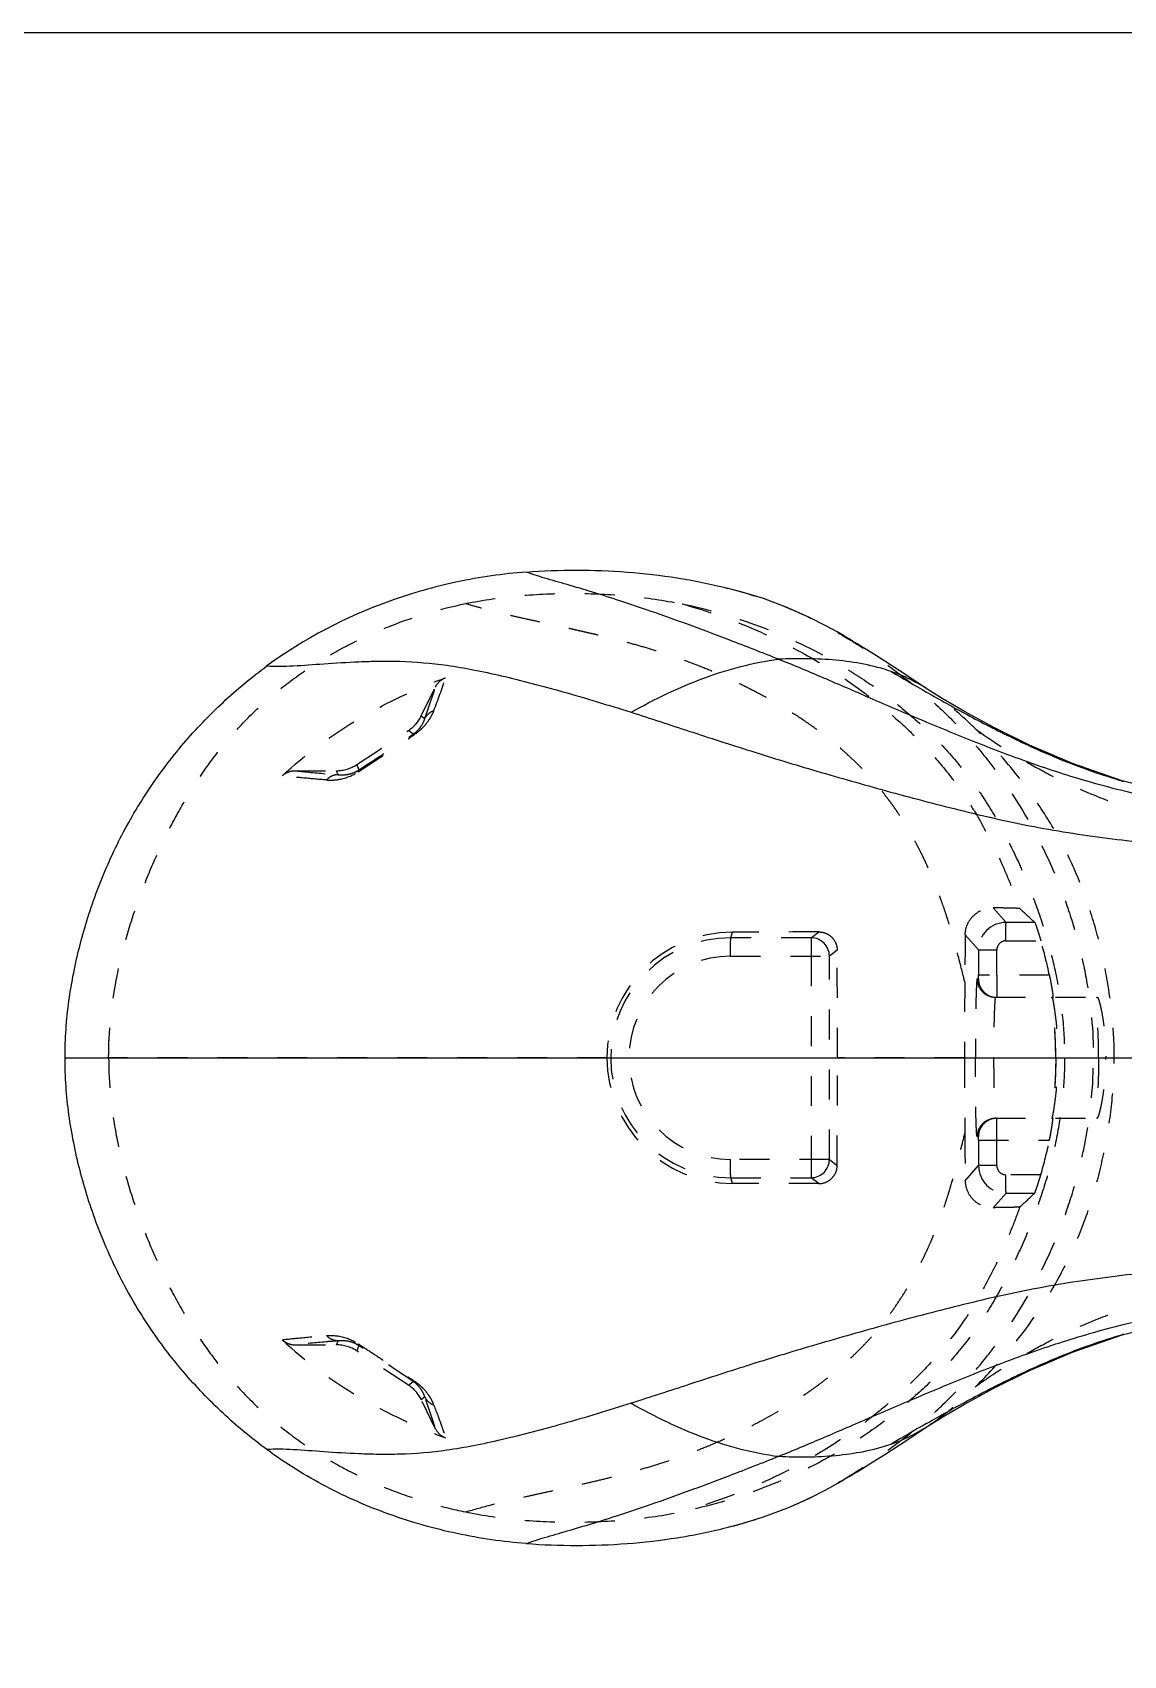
# Model space of a CAD drawing. Header units: millimetres. Extents: x 4 to 4769, y -754 to 1427.
# Drawn here: x 366.9 to 426.4, y 198.4 to 286.9 of the extents above; entities that cross this region are included whole.
import ezdxf

# ---------------------------------------------------------------- set-up
doc = ezdxf.new("R2010")
doc.units = ezdxf.units.MM
doc.header["$LTSCALE"] = 16.335
doc.linetypes.add('HIDDEN', pattern=[0.2, 0.1, -0.1])
doc.layers.get('0').update_dxf_attribs({"linetype": 'CONTINUOUS'})
doc.layers.add('DEFAULT_2', color=8, linetype='HIDDEN')

msp = doc.modelspace()

# ---------------------------------------------------------------- linework, layer by layer
at = {"color": 7, "linetype": 'Continuous'}
for p, q in [((415.806, 251.047), (414.177, 252.119)), ((368.723, 231.005), (474.921, 231.005))]:
    msp.add_line(p, q, dxfattribs=at)
msp.add_lwpolyline([(298.448, 286.899), (554.281, 286.899), (554.281, 6.022), (298.448, 6.022)], close=True)
for points in [[(414.177, 252.119), (413.396, 252.626), (412.75, 253.038), (412.242, 253.357), (411.893, 253.572), (411.647, 253.722), (411.452, 253.839), (411.209, 253.983), (410.832, 254.202), (410.184, 254.56), (409.293, 255.013), (408.115, 255.538), (406.786, 256.033), (405.621, 256.392), (404.79, 256.614)], [(432.688, 244.712), (429.464, 245.324), (426.337, 246.111), (423.624, 247.046), (421.295, 248.045), (419.341, 249.011), (417.742, 249.881), (416.535, 250.587), (415.806, 251.046)], [(415.806, 210.964), (416.535, 211.422), (417.742, 212.129), (419.341, 212.999), (421.295, 213.964), (423.624, 214.963), (426.337, 215.898), (429.464, 216.686)], [(404.79, 205.396), (405.621, 205.618), (406.786, 205.977), (408.115, 206.472), (409.293, 206.997), (410.184, 207.45), (410.832, 207.808), (411.209, 208.027), (411.452, 208.171), (411.647, 208.288), (411.893, 208.438), (412.242, 208.653), (412.75, 208.972), (413.396, 209.384), (414.177, 209.891), (415.806, 210.963)]]:
    msp.add_lwpolyline(points, dxfattribs=at)
for centre, radius, start, end in [((507.109, 410.524), 183.921, 239.49247, 240.18832), ((435.8, 278.256), 33.524, 253.55508, 253.73617), ((435.8, 183.754), 33.524, 106.26383, 106.44492), ((507.109, 51.485), 183.922, 119.81168, 120.50753)]:
    msp.add_arc(centre, radius, start, end, dxfattribs=at)
for points, knots in [([(393.85, 257.485), (392.586, 257.39), (390.069, 257.023), (385.193, 255.642), (381.759, 253.867), (379.726, 252.366)], [0, 0, 0, 0, 0.250341, 0.500682, 1, 1, 1, 1]), ([(393.85, 257.485), (394.765, 257.554), (396.603, 257.621), (399.358, 257.522), (402.098, 257.206), (403.9, 256.839), (404.79, 256.614)], [0, 0, 0, 0, 0.250009, 0.500014, 0.750015, 1, 1, 1, 1]), ([(407.61, 252.729), (406.728, 253.083), (405.078, 253.73), (402.764, 254.599), (400.768, 255.313), (399.039, 255.896), (397.511, 256.383), (396.137, 256.786), (394.927, 257.131), (394.182, 257.365), (393.85, 257.485)], [0, 0, 0, 0, 0.195863, 0.364928, 0.509055, 0.632474, 0.740762, 0.839332, 0.927252, 1, 1, 1, 1]), ([(368.723, 231.005), (368.723, 232.041), (368.874, 234.117), (369.486, 237.172), (370.426, 240.143), (371.681, 242.996), (373.255, 245.687), (375.137, 248.172), (377.294, 250.421), (378.892, 251.751), (379.726, 252.366)], [0, 0, 0, 0, 0.12498, 0.249978, 0.374983, 0.499992, 0.624992, 0.749988, 0.875002, 1, 1, 1, 1]), ([(379.726, 252.367), (379.957, 252.348), (380.438, 252.338), (381.471, 252.383), (382.909, 252.495), (384.457, 252.591), (385.838, 252.635), (387.441, 252.625), (389.17, 252.478), (391.01, 252.16), (393.121, 251.704), (395.996, 250.946), (398.341, 250.23), (399.577, 249.837)], [0, 0, 0, 0, 0.034393, 0.071291, 0.15356, 0.248608, 0.301617, 0.3587, 0.486693, 0.558564, 0.635989, 0.807351, 1, 1, 1, 1]), ([(399.577, 249.837), (400.216, 250.2), (401.512, 250.878), (404.145, 251.999), (406.221, 252.556), (407.61, 252.729)], [0, 0, 0, 0, 0.257068, 0.510579, 1, 1, 1, 1]), ([(413.741, 252.064), (413.259, 252.231), (412.262, 252.489), (410.213, 252.772), (408.65, 252.78), (407.61, 252.729)], [0, 0, 0, 0, 0.24682, 0.496357, 1, 1, 1, 1]), ([(431.311, 244.56), (430.114, 244.751), (427.775, 245.187), (424.372, 246.052), (421.149, 247.117), (418.09, 248.291), (415.199, 249.487), (412.497, 250.659), (409.993, 251.746), (408.384, 252.42), (407.61, 252.729)], [0, 0, 0, 0, 0.144619, 0.283626, 0.418595, 0.549327, 0.67435, 0.791872, 0.900628, 1, 1, 1, 1]), ([(415.805, 251.046), (415.484, 251.257), (414.817, 251.644), (414.104, 251.939), (413.741, 252.064)], [0, 0, 0, 0, 0.500302, 1, 1, 1, 1]), ([(415.672, 250.942), (416.404, 250.524), (417.536, 249.891), (419.105, 249.061), (420.385, 248.422), (421.742, 247.79), (423.703, 246.958), (425.245, 246.417), (426.309, 246.103)], [0, 0, 0, 0, 0.215832, 0.332321, 0.454463, 0.582269, 0.71577, 1, 1, 1, 1]), ([(399.577, 249.837), (400.629, 249.503), (402.801, 248.791), (406.163, 247.697), (409.743, 246.606), (413.518, 245.533), (417.461, 244.494), (421.555, 243.545), (425.801, 242.906), (428.674, 242.617), (430.121, 242.478)], [0, 0, 0, 0, 0.105186, 0.217629, 0.336717, 0.461611, 0.591363, 0.72502, 0.861564, 1, 1, 1, 1]), ([(379.724, 209.645), (378.89, 210.261), (377.293, 211.59), (375.136, 213.839), (373.254, 216.324), (371.68, 219.015), (370.425, 221.867), (369.486, 224.838), (368.874, 227.893), (368.723, 229.968), (368.723, 231.005)], [0, 0, 0, 0, 0.124998, 0.250012, 0.375009, 0.500008, 0.625017, 0.750022, 0.87502, 1, 1, 1, 1]), ([(430.121, 219.532), (428.674, 219.393), (425.801, 219.104), (421.555, 218.465), (417.461, 217.516), (413.518, 216.476), (409.743, 215.404), (406.163, 214.313), (402.801, 213.219), (400.629, 212.507), (399.577, 212.173)], [0, 0, 0, 0, 0.138436, 0.27498, 0.408637, 0.538389, 0.663283, 0.782371, 0.894814, 1, 1, 1, 1]), ([(407.61, 209.28), (408.384, 209.59), (409.993, 210.264), (412.497, 211.35), (415.199, 212.522), (418.09, 213.719), (421.149, 214.893), (424.372, 215.958), (427.775, 216.823), (430.114, 217.259), (431.311, 217.45)], [0, 0, 0, 0, 0.099372, 0.208128, 0.32565, 0.450673, 0.581405, 0.716374, 0.855381, 1, 1, 1, 1]), ([(415.672, 211.068), (416.404, 211.486), (417.536, 212.119), (419.105, 212.949), (420.385, 213.588), (421.742, 214.219), (423.703, 215.052), (425.245, 215.593), (426.309, 215.907)], [0, 0, 0, 0, 0.215832, 0.332321, 0.454463, 0.582269, 0.71577, 1, 1, 1, 1]), ([(399.577, 212.173), (398.34, 211.78), (395.996, 211.064), (393.12, 210.306), (391.009, 209.85), (389.169, 209.532), (387.441, 209.385), (385.837, 209.376), (384.456, 209.419), (382.908, 209.515), (381.47, 209.628), (380.437, 209.673), (379.956, 209.662), (379.725, 209.644)], [0, 0, 0, 0, 0.192649, 0.364013, 0.441438, 0.513309, 0.641302, 0.698386, 0.751394, 0.846442, 0.92871, 0.965608, 1, 1, 1, 1]), ([(399.576, 212.173), (400.216, 211.81), (401.512, 211.131), (404.145, 210.011), (406.221, 209.454), (407.611, 209.28)], [0, 0, 0, 0, 0.257068, 0.510579, 1, 1, 1, 1]), ([(413.741, 209.945), (414.104, 210.071), (414.817, 210.366), (415.484, 210.752), (415.805, 210.963)], [0, 0, 0, 0, 0.499698, 1, 1, 1, 1]), ([(407.61, 209.28), (408.65, 209.23), (410.213, 209.238), (412.262, 209.52), (413.259, 209.779), (413.741, 209.945)], [0, 0, 0, 0, 0.503643, 0.75318, 1, 1, 1, 1]), ([(393.85, 204.524), (392.587, 204.62), (390.07, 204.986), (386.402, 206.026), (382.906, 207.549), (380.743, 208.892), (379.724, 209.645)], [0, 0, 0, 0, 0.250004, 0.50001, 0.750019, 1, 1, 1, 1]), ([(393.851, 204.524), (394.183, 204.645), (394.928, 204.879), (396.138, 205.224), (397.511, 205.627), (399.039, 206.113), (400.769, 206.696), (402.764, 207.411), (405.078, 208.28), (406.728, 208.927), (407.611, 209.28)], [0, 0, 0, 0, 0.072748, 0.160669, 0.259238, 0.367526, 0.490945, 0.635072, 0.804137, 1, 1, 1, 1]), ([(393.85, 204.524), (394.766, 204.455), (396.603, 204.389), (399.358, 204.488), (402.098, 204.804), (403.9, 205.171), (404.79, 205.396)], [0, 0, 0, 0, 0.250009, 0.500013, 0.750014, 1, 1, 1, 1])]:
    msp.add_open_spline(points, degree=3, knots=knots, dxfattribs=at)
at = {"layer": 'DEFAULT_2', "color": 8, "linetype": 'HIDDEN'}
for p, q in [((388.139, 249.645), (388.903, 251.21)), ((388.139, 249.645), (388.329, 249.495)), ((384.619, 246.986), (387.445, 248.854)), ((387.703, 248.651), (387.445, 248.854)), ((384.619, 246.986), (384.734, 246.693)), ((381.278, 246.655), (383.517, 246.655)), ((383.602, 246.437), (383.517, 246.655)), ((419.306, 239.177), (420.007, 238.38)), ((421.574, 238.38), (420.007, 238.38)), ((405.002, 237.545), (405.094, 237.851)), ((409.382, 237.545), (405.002, 237.545)), ((409.382, 237.545), (409.799, 237.866)), ((418.507, 236.881), (417.783, 237.704)), ((420.004, 237.381), (421.904, 237.381)), ((404.999, 236.545), (410.382, 236.545)), ((409.379, 236.545), (409.379, 225.464)), ((410.806, 236.872), (410.382, 236.545)), ((410.382, 225.464), (410.382, 236.545)), ((418.507, 236.881), (418.507, 235.505)), ((418.507, 236.881), (419.504, 236.881)), ((419.504, 235.505), (419.504, 236.881)), ((422.37, 235.505), (418.507, 235.505)), ((419.504, 235.505), (419.502, 234.305)), ((418.503, 235.305), (418.435, 235.305)), ((419.434, 234.305), (424.976, 234.305)), ((398.261, 231.005), (371.101, 231.005)), ((417.74, 231.005), (410.819, 231.005)), ((419.434, 227.705), (424.976, 227.705)), ((419.504, 226.505), (419.502, 227.705)), ((418.435, 226.705), (418.503, 226.705)), ((418.507, 226.505), (418.507, 225.129)), ((418.507, 226.505), (422.37, 226.505)), ((419.504, 225.129), (419.504, 226.505)), ((410.382, 225.464), (404.999, 225.464)), ((410.382, 225.464), (410.806, 225.138)), ((417.783, 224.305), (418.507, 225.129)), ((419.504, 225.129), (418.507, 225.129)), ((405.094, 224.158), (405.002, 224.465)), ((405.002, 224.465), (409.382, 224.465)), ((409.799, 224.144), (409.382, 224.465)), ((421.904, 224.629), (420.004, 224.629)), ((420.007, 223.629), (419.306, 222.833)), ((420.007, 223.629), (421.574, 223.629)), ((381.278, 215.355), (383.517, 215.355)), ((383.517, 215.355), (383.602, 215.572)), ((384.734, 215.316), (384.619, 215.023)), ((387.445, 213.156), (384.619, 215.023)), ((387.445, 213.156), (387.703, 213.359)), ((388.329, 212.515), (388.139, 212.365)), ((388.903, 210.8), (388.139, 212.365))]:
    msp.add_line(p, q, dxfattribs=at)
for centre, radius, start, end in [((360.579, 261.158), 30.389, 338.32487, 341.91734), ((359.749, 260.018), 30.455, 339.78676, 343.18886), ((243.366, 462.409), 257.977, 303.21977, 304.04274), ((276.332, 414.342), 199.642, 302.88688, 303.90751), ((384.816, 199.474), 53.524, 46.62618, 47.81611), ((420.008, 236.88), 1.5, 90.02964, 179.97044), ((405.112, 230.999), 6.852, 90.15099, 179.95262), ((405.002, 231.005), 6.54, 90.00052, 269.99948), ((409.382, 236.545), 1, 0.01169, 89.98784), ((1562.758, 226.522), 1145.031, 179.440445, 179.568823), ((420.004, 236.881), 0.5, 89.99477, 180.00583), ((397.851, 230.403), 25.045, 11.75368, 16.17694), ((404.999, 231.005), 5.54, 90.00071, 269.99959), ((-970.155, 230.962), 1380.974, 0.001794, 0.245203), ((1006.974, 230.241), 589.234, 179.523745, 179.92574), ((419.435, 235.305), 1, 179.99146, 269.99181), ((419.503, 235.305), 1, 179.9921, 269.992), ((405.112, 231.011), 6.852, 180.04734, 269.84905), ((-969.299, 231.046), 1380.118, 359.754722, 359.998282), ((1007.972, 231.773), 590.232, 180.0746, 180.475916), ((419.435, 226.705), 1, 90.00816, 180.00851), ((419.503, 226.705), 1, 90.00796, 180.00786), ((1562.818, 235.488), 1145.09, 180.43118, 180.559551), ((397.851, 231.607), 25.045, 343.82306, 348.24632), ((409.382, 225.465), 1, 270.01216, 359.98831), ((420.008, 225.13), 1.5, 180.02958, 269.97034), ((420.004, 225.129), 0.5, 179.99418, 270.00523), ((385.403, 261.901), 52.66, 312.17412, 313.38358), ((281.526, 55.546), 190.206, 56.06717, 57.13844), ((359.279, 201.835), 30.95, 16.83834, 20.18604)]:
    msp.add_arc(centre, radius, start, end, dxfattribs=at)
for centre, major_axis, ratio, start_param, end_param in [((386.341, 250.523), (1.499, -1.326), 0.999346, -0.262372, 0.269854), ((383.516, 248.656), (-0.572, 1.918), 0.999332, -3.43143, -2.847685), ((383.516, 213.354), (0.572, 1.918), 0.999332, -0.293908, 0.289837), ((386.341, 211.487), (1.499, 1.326), 0.999346, -0.269854, 0.262372)]:
    msp.add_ellipse(centre, major_axis=major_axis, ratio=ratio, start_param=start_param, end_param=end_param, dxfattribs=at)
for points, knots in [([(404.79, 256.614), (405.494, 256.436), (406.89, 256.029), (408.918, 255.224), (410.846, 254.203), (412.693, 253.046), (414.458, 251.765), (416.125, 250.361), (417.68, 248.831), (419.568, 246.622), (421.563, 243.57), (423.049, 240.244), (423.918, 237.471), (424.563, 234.638), (424.77, 232.456), (424.77, 231.005)], [0, 0, 0, 0, 0.062521, 0.125033, 0.187551, 0.250073, 0.312597, 0.375121, 0.437642, 0.500163, 0.625098, 0.750048, 0.81257, 0.875091, 1, 1, 1, 1]), ([(371.101, 231.005), (371.101, 232.422), (371.326, 234.553), (371.973, 237.314), (372.614, 239.346), (373.385, 241.33), (374.273, 243.265), (375.295, 245.134), (376.457, 246.919), (377.774, 248.595), (379.256, 250.126), (380.893, 251.492), (382.654, 252.691), (384.519, 253.721), (387.114, 254.87), (389.167, 255.478), (390.555, 255.762)], [0, 0, 0, 0, 0.124888, 0.187406, 0.249927, 0.312449, 0.374969, 0.43749, 0.500007, 0.562519, 0.625028, 0.687539, 0.750051, 0.812566, 0.875082, 1, 1, 1, 1]), ([(390.555, 255.762), (391.523, 255.961), (393.485, 256.24), (396.452, 256.363), (399.418, 256.225), (401.38, 255.948), (402.349, 255.749)], [0, 0, 0, 0, 0.249981, 0.499997, 0.750015, 1, 1, 1, 1]), ([(417.76, 235.139), (417.683, 235.457), (417.523, 236.09), (417.276, 237.033), (417.054, 237.809), (416.867, 238.421), (416.723, 238.873), (416.573, 239.318), (416.414, 239.756), (416.252, 240.187), (416.087, 240.612), (415.911, 241.026), (415.73, 241.432), (415.549, 241.832), (415.358, 242.221), (415.16, 242.6), (414.961, 242.971), (414.759, 243.334), (414.549, 243.685), (414.333, 244.025), (414.117, 244.357), (413.898, 244.68), (413.671, 244.99), (413.442, 245.292), (413.214, 245.585), (412.98, 245.867), (412.665, 246.227), (412.271, 246.66), (411.783, 247.146), (411.293, 247.604), (410.799, 248.036), (410.301, 248.439), (409.644, 248.944), (408.817, 249.52), (407.818, 250.147), (406.825, 250.71), (405.842, 251.226), (404.868, 251.689), (403.906, 252.114), (402.955, 252.492), (402.018, 252.837), (401.094, 253.139), (400.185, 253.419), (399.435, 253.623), (398.845, 253.778), (398.409, 253.89), (397.977, 253.996), (397.546, 254.096), (397.12, 254.194), (396.701, 254.292), (396.286, 254.386), (395.873, 254.477), (395.463, 254.564), (394.928, 254.682), (394.27, 254.832), (393.492, 254.997), (392.855, 255.148), (392.357, 255.272), (391.866, 255.393), (391.264, 255.55), (390.789, 255.69), (390.555, 255.762)], [0, 0, 0, 0, 0.026671, 0.053172, 0.079409, 0.092396, 0.105279, 0.118046, 0.130691, 0.143201, 0.155569, 0.167797, 0.179874, 0.191786, 0.203547, 0.215157, 0.226591, 0.237854, 0.248961, 0.259907, 0.270665, 0.281249, 0.291695, 0.301966, 0.312058, 0.322013, 0.331833, 0.350999, 0.369682, 0.38789, 0.405657, 0.423068, 0.440089, 0.473181, 0.505106, 0.536085, 0.566162, 0.595487, 0.623961, 0.651795, 0.678821, 0.70529, 0.730974, 0.756238, 0.768586, 0.780739, 0.792835, 0.804884, 0.816759, 0.828401, 0.839926, 0.851443, 0.862876, 0.874086, 0.89601, 0.917842, 0.938922, 0.949288, 0.959652, 0.980099, 1, 1, 1, 1]), ([(402.349, 255.749), (403.778, 255.455), (406.596, 254.642), (409.918, 253.093), (412.4, 251.549), (414.162, 250.244), (415.807, 248.792), (417.063, 247.462), (417.978, 246.323), (418.615, 245.431), (419.203, 244.506), (419.93, 243.239), (420.578, 241.928), (421.155, 240.586), (421.69, 239.227), (422.272, 237.495), (422.794, 235.365), (423.122, 233.196), (423.2, 231.735), (423.2, 231.005)], [0, 0, 0, 0, 0.124952, 0.249882, 0.312391, 0.374902, 0.437416, 0.499943, 0.531198, 0.56245, 0.593715, 0.624986, 0.687483, 0.718741, 0.750004, 0.812503, 0.874994, 0.937508, 1, 1, 1, 1]), ([(402.351, 255.748), (403.756, 255.356), (405.93, 254.584), (408.83, 253.168), (410.775, 251.993), (412.374, 250.853), (413.627, 249.848), (414.898, 248.693), (416.181, 247.355), (417.216, 246.07), (418.015, 244.896), (418.834, 243.539), (419.582, 242.043), (420.272, 240.431), (420.601, 239.575), (420.759, 239.134)], [0, 0, 0, 0, 0.16934, 0.266666, 0.374257, 0.432623, 0.494564, 0.560654, 0.631779, 0.709588, 0.751793, 0.796527, 0.893548, 0.945615, 1, 1, 1, 1]), ([(380.556, 246.374), (381.827, 247.563), (383.959, 249.119), (387.042, 250.744), (388.651, 251.42), (389.467, 251.726)], [0, 0, 0, 0, 0.499619, 0.749826, 1, 1, 1, 1]), ([(388.903, 251.21), (388.96, 251.326), (389.118, 251.54), (389.346, 251.68), (389.467, 251.726)], [0, 0, 0, 0, 0.500074, 1, 1, 1, 1]), ([(418.392, 248.889), (418, 249.275), (417.174, 250.038), (416.285, 250.731), (415.806, 251.046)], [0, 0, 0, 0, 0.48931, 1, 1, 1, 1]), ([(388.819, 249.934), (388.784, 249.847), (388.699, 249.656), (388.516, 249.352), (388.295, 249.075), (388.04, 248.833), (387.878, 248.705), (387.785, 248.644)], [0, 0, 0, 0, 0.168654, 0.371758, 0.633096, 0.800402, 1, 1, 1, 1]), ([(388.329, 249.495), (388.378, 249.594), (388.518, 249.775), (388.714, 249.893), (388.819, 249.934)], [0, 0, 0, 0, 0.494033, 1, 1, 1, 1]), ([(387.703, 248.651), (387.814, 248.726), (387.986, 248.878), (388.198, 249.166), (388.29, 249.371), (388.329, 249.495)], [0, 0, 0, 0, 0.377568, 0.63524, 1, 1, 1, 1]), ([(387.703, 248.651), (387.708, 248.653), (387.735, 248.66), (387.764, 248.652), (387.785, 248.644)], [0, 0, 0, 0, 0.202077, 1, 1, 1, 1]), ([(425.908, 231.005), (425.908, 231.834), (425.808, 233.485), (425.43, 235.925), (424.854, 238.311), (424.052, 240.633), (423.003, 242.87), (421.696, 244.999), (420.162, 247.023), (419.006, 248.283), (418.392, 248.889)], [0, 0, 0, 0, 0.124973, 0.248556, 0.371488, 0.494361, 0.617943, 0.742907, 0.870011, 1, 1, 1, 1]), ([(418.392, 248.889), (419.188, 248.32), (420.506, 247.471), (422.446, 246.391), (424.216, 245.544), (426.233, 244.753), (428.092, 244.209), (429.705, 243.858), (431.446, 243.549), (432.78, 243.373), (433.682, 243.272)], [0, 0, 0, 0, 0.177969, 0.284811, 0.403603, 0.534686, 0.678491, 0.755339, 0.834964, 1, 1, 1, 1]), ([(380.556, 246.374), (380.652, 246.464), (380.881, 246.607), (381.146, 246.655), (381.278, 246.655)], [0, 0, 0, 0, 0.499887, 1, 1, 1, 1]), ([(382.974, 246.149), (382.532, 246.184), (381.726, 246.251), (380.921, 246.334), (380.556, 246.374)], [0, 0, 0, 0, 0.54711, 1, 1, 1, 1]), ([(381.278, 246.655), (381.445, 246.635), (382.219, 246.55), (382.994, 246.483), (383.602, 246.437)], [0, 0, 0, 0, 0.216435, 1, 1, 1, 1]), ([(382.974, 246.149), (383.21, 246.131), (383.817, 246.16), (384.396, 246.39), (384.7, 246.591)], [0, 0, 0, 0, 0.393902, 1, 1, 1, 1]), ([(383.602, 246.437), (383.486, 246.436), (383.25, 246.381), (383.055, 246.237), (382.974, 246.149)], [0, 0, 0, 0, 0.492314, 1, 1, 1, 1]), ([(383.602, 246.437), (383.755, 246.42), (384.014, 246.423), (384.398, 246.514), (384.618, 246.619), (384.734, 246.693)], [0, 0, 0, 0, 0.38984, 0.649464, 1, 1, 1, 1]), ([(384.734, 246.693), (384.728, 246.688), (384.705, 246.659), (384.7, 246.62), (384.7, 246.591)], [0, 0, 0, 0, 0.205336, 1, 1, 1, 1]), ([(417.783, 237.704), (417.784, 237.899), (417.868, 238.291), (418.21, 238.781), (418.713, 239.105), (419.109, 239.178), (419.306, 239.177)], [0, 0, 0, 0, 0.250009, 0.498223, 0.746881, 1, 1, 1, 1]), ([(420.758, 239.135), (420.755, 239.138), (420.742, 239.14), (420.717, 239.144), (420.676, 239.147), (420.623, 239.15), (420.555, 239.153), (420.442, 239.158), (420.278, 239.162), (420.061, 239.167), (419.821, 239.171), (419.568, 239.174), (419.394, 239.176), (419.306, 239.177)], [0, 0, 0, 0, 0.008097, 0.025922, 0.053641, 0.091162, 0.137935, 0.193105, 0.324283, 0.47625, 0.642327, 0.817942, 1, 1, 1, 1]), ([(420.004, 237.381), (420.004, 237.506), (420.004, 237.689), (420.004, 237.921), (420.004, 238.07), (420.005, 238.193), (420.005, 238.286), (420.007, 238.345), (420.006, 238.373), (420.007, 238.38)], [0, 0, 0, 0, 0.376771, 0.5475, 0.697909, 0.822467, 0.916444, 0.976352, 1, 1, 1, 1]), ([(421.574, 238.38), (421.576, 238.378), (421.58, 238.37), (421.588, 238.353), (421.598, 238.326), (421.611, 238.291), (421.627, 238.247), (421.654, 238.173), (421.691, 238.063), (421.74, 237.915), (421.794, 237.748), (421.849, 237.568), (421.886, 237.444), (421.904, 237.381)], [0, 0, 0, 0, 0.008235, 0.026021, 0.053142, 0.089286, 0.133942, 0.186537, 0.313103, 0.463498, 0.632052, 0.813109, 1, 1, 1, 1]), ([(404.999, 236.545), (404.999, 236.61), (404.999, 236.737), (404.999, 236.921), (404.999, 237.091), (405, 237.24), (405, 237.349), (405, 237.421), (405.001, 237.463), (405.001, 237.497), (405.001, 237.521), (405.002, 237.536), (405.001, 237.543), (405.002, 237.545)], [0, 0, 0, 0, 0.193652, 0.380321, 0.552334, 0.70339, 0.827846, 0.878521, 0.920873, 0.954474, 0.978978, 0.994205, 1, 1, 1, 1]), ([(409.799, 237.866), (409.403, 237.865), (407.834, 237.861), (406.266, 237.856), (405.094, 237.851)], [0, 0, 0, 0, 0.252697, 1, 1, 1, 1]), ([(409.382, 237.545), (409.382, 237.543), (409.382, 237.536), (409.381, 237.521), (409.381, 237.497), (409.381, 237.463), (409.381, 237.421), (409.38, 237.349), (409.38, 237.24), (409.38, 237.091), (409.379, 236.921), (409.379, 236.737), (409.379, 236.61), (409.379, 236.545)], [0, 0, 0, 0, 0.005795, 0.021022, 0.045526, 0.079127, 0.121479, 0.172154, 0.29661, 0.447666, 0.619679, 0.806348, 1, 1, 1, 1]), ([(409.799, 237.866), (409.932, 237.866), (410.196, 237.814), (410.529, 237.592), (410.752, 237.263), (410.806, 237.002), (410.806, 236.872)], [0, 0, 0, 0, 0.254515, 0.503051, 0.749799, 1, 1, 1, 1]), ([(418.503, 235.305), (418.503, 235.305), (418.503, 235.307), (418.504, 235.309), (418.504, 235.314), (418.505, 235.324), (418.505, 235.341), (418.506, 235.365), (418.507, 235.395), (418.507, 235.442), (418.507, 235.479), (418.507, 235.505)], [0, 0, 0, 0, 0.005491, 0.020436, 0.044707, 0.077964, 0.16998, 0.293517, 0.444911, 0.617809, 1, 1, 1, 1]), ([(422.37, 235.505), (422.386, 235.428), (422.417, 235.276), (422.458, 235.056), (422.494, 234.851), (422.519, 234.695), (422.535, 234.584), (422.545, 234.513), (422.553, 234.452), (422.56, 234.401), (422.564, 234.361), (422.566, 234.334), (422.567, 234.319), (422.567, 234.311), (422.567, 234.308), (422.567, 234.305), (422.566, 234.305)], [0, 0, 0, 0, 0.193716, 0.380748, 0.553457, 0.705331, 0.771568, 0.830374, 0.881125, 0.923357, 0.956617, 0.980538, 0.988944, 0.994964, 0.998604, 1, 1, 1, 1]), ([(418.435, 235.305), (418.432, 235.305), (418.428, 235.296), (418.424, 235.282), (418.419, 235.255), (418.415, 235.219), (418.41, 235.173), (418.403, 235.091), (418.396, 234.965), (418.387, 234.785), (418.379, 234.569), (418.371, 234.319), (418.364, 234.036), (418.358, 233.725), (418.35, 233.259), (418.342, 232.63), (418.337, 231.833), (418.336, 231.285), (418.336, 231.005)], [0, 0, 0, 0, 0.00165, 0.005423, 0.011513, 0.019949, 0.030732, 0.043845, 0.076916, 0.118861, 0.169284, 0.227691, 0.293541, 0.366186, 0.444944, 0.617653, 0.805102, 1, 1, 1, 1]), ([(419.434, 234.305), (419.432, 234.305), (419.427, 234.299), (419.424, 234.287), (419.419, 234.266), (419.412, 234.225), (419.403, 234.153), (419.394, 234.044), (419.385, 233.906), (419.377, 233.74), (419.369, 233.548), (419.362, 233.331), (419.355, 233.092), (419.347, 232.735), (419.339, 232.252), (419.333, 231.641), (419.332, 231.22), (419.332, 231.005)], [0, 0, 0, 0, 0.001943, 0.005872, 0.012071, 0.020582, 0.044525, 0.077595, 0.119575, 0.170007, 0.22837, 0.294142, 0.366753, 0.44546, 0.618001, 0.805264, 1, 1, 1, 1]), ([(422.715, 231.005), (422.715, 231.22), (422.709, 231.641), (422.683, 232.252), (422.651, 232.735), (422.622, 233.092), (422.601, 233.331), (422.58, 233.547), (422.56, 233.739), (422.543, 233.905), (422.528, 234.043), (422.519, 234.141), (422.514, 234.203), (422.511, 234.239), (422.51, 234.266), (422.51, 234.287), (422.51, 234.297), (422.512, 234.305), (422.513, 234.305)], [0, 0, 0, 0, 0.194697, 0.382073, 0.554716, 0.633504, 0.706253, 0.77223, 0.830815, 0.881416, 0.923512, 0.956693, 0.969817, 0.980579, 0.988965, 0.994969, 0.9986, 1, 1, 1, 1]), ([(422.719, 231.005), (422.719, 231.211), (422.713, 231.617), (422.689, 232.206), (422.654, 232.753), (422.614, 233.238), (422.579, 233.595), (422.554, 233.837), (422.539, 233.982), (422.527, 234.1), (422.518, 234.192), (422.514, 234.254), (422.512, 234.287), (422.513, 234.298)], [0, 0, 0, 0, 0.187444, 0.368391, 0.536242, 0.685275, 0.810172, 0.862136, 0.906438, 0.94269, 0.970519, 0.989671, 1, 1, 1, 1]), ([(422.517, 234.305), (422.518, 234.305), (422.52, 234.302), (422.524, 234.293), (422.53, 234.272), (422.539, 234.237), (422.546, 234.209), (422.549, 234.193)], [0, 0, 0, 0, 0.024188, 0.075133, 0.265053, 0.57357, 1, 1, 1, 1]), ([(422.549, 234.193), (422.562, 234.132), (422.59, 233.985), (422.656, 233.593), (422.74, 232.947), (422.816, 232.031), (422.836, 231.359), (422.836, 231.005)], [0, 0, 0, 0, 0.057767, 0.140551, 0.371405, 0.668119, 1, 1, 1, 1]), ([(425.055, 231.005), (425.055, 231.22), (425.05, 231.641), (425.031, 232.252), (425.004, 232.815), (424.976, 233.308), (424.956, 233.667), (424.945, 233.906), (424.942, 234.044), (424.942, 234.141), (424.945, 234.204), (424.948, 234.239), (424.953, 234.267), (424.959, 234.289), (424.969, 234.305), (424.976, 234.305)], [0, 0, 0, 0, 0.19448, 0.381644, 0.554037, 0.705248, 0.829375, 0.879729, 0.921575, 0.954558, 0.967635, 0.978405, 0.986888, 0.993153, 1, 1, 1, 1]), ([(424.976, 234.305), (424.985, 234.305), (425.006, 234.28), (425.028, 234.233), (425.059, 234.153), (425.093, 234.044), (425.13, 233.906), (425.186, 233.669), (425.257, 233.312), (425.333, 232.819), (425.397, 232.256), (425.44, 231.643), (425.45, 231.22), (425.45, 231.005)], [0, 0, 0, 0, 0.007958, 0.024179, 0.049371, 0.083472, 0.126145, 0.176991, 0.301173, 0.451407, 0.62219, 0.807461, 1, 1, 1, 1]), ([(371.101, 231.005), (371.101, 229.588), (371.326, 227.457), (371.973, 224.695), (372.614, 222.664), (373.386, 220.679), (374.274, 218.744), (375.295, 216.875), (376.458, 215.09), (377.774, 213.414), (379.257, 211.883), (380.894, 210.517), (382.656, 209.318), (384.521, 208.288), (386.469, 207.425), (388.484, 206.735), (389.862, 206.389), (390.557, 206.247)], [0, 0, 0, 0, 0.124873, 0.187385, 0.249898, 0.312413, 0.374927, 0.43744, 0.49995, 0.562455, 0.624956, 0.68746, 0.749965, 0.812473, 0.874982, 0.937491, 1, 1, 1, 1]), ([(423.2, 231.005), (423.2, 230.275), (423.122, 228.813), (422.793, 226.645), (422.272, 224.514), (421.575, 222.435), (420.735, 220.41), (419.768, 218.442), (418.64, 216.56), (417.313, 214.811), (415.806, 213.217), (414.16, 211.766), (412.399, 210.459), (409.917, 208.916), (406.595, 207.368), (403.778, 206.555), (402.348, 206.261)], [0, 0, 0, 0, 0.062506, 0.125015, 0.187527, 0.250042, 0.312558, 0.375075, 0.437583, 0.500086, 0.562593, 0.625105, 0.687618, 0.750132, 0.875064, 1, 1, 1, 1]), ([(404.79, 205.396), (405.142, 205.485), (405.843, 205.676), (407.228, 206.114), (408.918, 206.786), (410.846, 207.807), (412.693, 208.964), (414.458, 210.245), (416.125, 211.649), (417.68, 213.178), (419.568, 215.388), (421.563, 218.439), (423.049, 221.766), (423.918, 224.539), (424.563, 227.372), (424.77, 229.554), (424.77, 231.005)], [0, 0, 0, 0, 0.031267, 0.062534, 0.125046, 0.187563, 0.250084, 0.312607, 0.37513, 0.43765, 0.50017, 0.625103, 0.750051, 0.812573, 0.875093, 1, 1, 1, 1]), ([(418.435, 226.705), (418.432, 226.705), (418.428, 226.714), (418.424, 226.728), (418.419, 226.755), (418.415, 226.791), (418.41, 226.837), (418.403, 226.918), (418.396, 227.045), (418.387, 227.224), (418.379, 227.441), (418.371, 227.691), (418.364, 227.974), (418.358, 228.285), (418.35, 228.75), (418.342, 229.38), (418.337, 230.177), (418.336, 230.725), (418.336, 231.005)], [0, 0, 0, 0, 0.00165, 0.005423, 0.011515, 0.019951, 0.030734, 0.043847, 0.076919, 0.118864, 0.169287, 0.227694, 0.293543, 0.366187, 0.444943, 0.617649, 0.805099, 1, 1, 1, 1]), ([(418.392, 213.121), (419.006, 213.727), (420.162, 214.987), (421.696, 217.011), (423.003, 219.14), (424.052, 221.377), (424.854, 223.699), (425.43, 226.085), (425.808, 228.525), (425.908, 230.175), (425.908, 231.005)], [0, 0, 0, 0, 0.129989, 0.257093, 0.382057, 0.505639, 0.628512, 0.751444, 0.875027, 1, 1, 1, 1]), ([(419.332, 231.005), (419.332, 230.79), (419.333, 230.369), (419.339, 229.758), (419.347, 229.275), (419.355, 228.918), (419.362, 228.679), (419.369, 228.462), (419.377, 228.27), (419.385, 228.104), (419.394, 227.966), (419.403, 227.857), (419.412, 227.785), (419.419, 227.743), (419.424, 227.723), (419.427, 227.711), (419.432, 227.705), (419.434, 227.705)], [0, 0, 0, 0, 0.194736, 0.381999, 0.55454, 0.633247, 0.705858, 0.77163, 0.829993, 0.880425, 0.922405, 0.955475, 0.979418, 0.987929, 0.994128, 0.998057, 1, 1, 1, 1]), ([(422.715, 231.005), (422.715, 230.79), (422.709, 230.369), (422.683, 229.757), (422.651, 229.274), (422.622, 228.918), (422.601, 228.679), (422.58, 228.463), (422.56, 228.27), (422.543, 228.104), (422.528, 227.966), (422.519, 227.869), (422.514, 227.807), (422.511, 227.771), (422.51, 227.744), (422.51, 227.723), (422.51, 227.712), (422.512, 227.705), (422.513, 227.705)], [0, 0, 0, 0, 0.194701, 0.382077, 0.554713, 0.633499, 0.706245, 0.77222, 0.830805, 0.881407, 0.923505, 0.956688, 0.969813, 0.980575, 0.988963, 0.994969, 0.998601, 1, 1, 1, 1]), ([(422.719, 231.005), (422.719, 230.799), (422.713, 230.393), (422.689, 229.803), (422.654, 229.257), (422.614, 228.772), (422.579, 228.415), (422.554, 228.173), (422.539, 228.028), (422.527, 227.909), (422.518, 227.818), (422.514, 227.755), (422.512, 227.723), (422.513, 227.711)], [0, 0, 0, 0, 0.187441, 0.368379, 0.536223, 0.685252, 0.81015, 0.862115, 0.906423, 0.94268, 0.970512, 0.989668, 1, 1, 1, 1]), ([(422.549, 227.817), (422.562, 227.877), (422.59, 228.025), (422.656, 228.416), (422.74, 229.063), (422.816, 229.979), (422.836, 230.65), (422.836, 231.005)], [0, 0, 0, 0, 0.057765, 0.140547, 0.371396, 0.668109, 1, 1, 1, 1]), ([(425.055, 231.005), (425.055, 230.79), (425.05, 230.369), (425.031, 229.758), (425.004, 229.195), (424.976, 228.701), (424.956, 228.343), (424.945, 228.104), (424.942, 227.966), (424.942, 227.869), (424.945, 227.806), (424.948, 227.771), (424.953, 227.743), (424.959, 227.721), (424.969, 227.705), (424.976, 227.705)], [0, 0, 0, 0, 0.194484, 0.381645, 0.554041, 0.705255, 0.829382, 0.879732, 0.921578, 0.954561, 0.967635, 0.978403, 0.986887, 0.993154, 1, 1, 1, 1]), ([(424.976, 227.705), (424.985, 227.705), (425.006, 227.729), (425.028, 227.776), (425.059, 227.857), (425.093, 227.965), (425.13, 228.104), (425.186, 228.341), (425.257, 228.698), (425.333, 229.19), (425.397, 229.754), (425.44, 230.366), (425.45, 230.789), (425.45, 231.005)], [0, 0, 0, 0, 0.007959, 0.024172, 0.049364, 0.083462, 0.12613, 0.17698, 0.301172, 0.451428, 0.622223, 0.807481, 1, 1, 1, 1]), ([(422.37, 226.505), (422.386, 226.582), (422.417, 226.733), (422.458, 226.954), (422.494, 227.158), (422.519, 227.315), (422.535, 227.426), (422.545, 227.497), (422.553, 227.558), (422.56, 227.609), (422.564, 227.649), (422.566, 227.675), (422.567, 227.691), (422.567, 227.698), (422.567, 227.702), (422.567, 227.705), (422.566, 227.705)], [0, 0, 0, 0, 0.193716, 0.380746, 0.553452, 0.705326, 0.771564, 0.830369, 0.881122, 0.923354, 0.956615, 0.980537, 0.988943, 0.994964, 0.998604, 1, 1, 1, 1]), ([(422.517, 227.705), (422.518, 227.705), (422.52, 227.708), (422.524, 227.717), (422.53, 227.738), (422.539, 227.772), (422.546, 227.801), (422.549, 227.817)], [0, 0, 0, 0, 0.024189, 0.075135, 0.265058, 0.573575, 1, 1, 1, 1]), ([(390.557, 206.248), (391.03, 206.39), (391.753, 206.593), (392.735, 206.831), (393.496, 207.006), (394.271, 207.183), (395.065, 207.358), (395.879, 207.532), (396.708, 207.718), (397.552, 207.915), (398.415, 208.119), (399.293, 208.345), (400.186, 208.595), (401.095, 208.867), (402.019, 209.175), (402.956, 209.517), (403.907, 209.896), (404.868, 210.32), (406.185, 210.949), (407.505, 211.668), (408.818, 212.489), (409.644, 213.066), (410.301, 213.57), (410.799, 213.974), (411.294, 214.404), (411.783, 214.864), (412.271, 215.349), (412.75, 215.87), (413.218, 216.428), (413.68, 217.02), (414.126, 217.654), (414.553, 218.33), (414.899, 218.918), (415.164, 219.408), (415.357, 219.789), (415.545, 220.179), (415.732, 220.577), (415.914, 220.983), (416.086, 221.399), (416.251, 221.823), (416.416, 222.253), (416.574, 222.691), (416.723, 223.137), (416.867, 223.589), (417.055, 224.201), (417.276, 224.977), (417.523, 225.92), (417.683, 226.553), (417.76, 226.871)], [0, 0, 0, 0, 0.040267, 0.061106, 0.082332, 0.103832, 0.125889, 0.148588, 0.171601, 0.195068, 0.219251, 0.243831, 0.268919, 0.294764, 0.321138, 0.348206, 0.376025, 0.404501, 0.433815, 0.49486, 0.526808, 0.559889, 0.57691, 0.594319, 0.612101, 0.630288, 0.648981, 0.668162, 0.687902, 0.7083, 0.729329, 0.751016, 0.773406, 0.784847, 0.796441, 0.808198, 0.820123, 0.832201, 0.844423, 0.856792, 0.869306, 0.881951, 0.894718, 0.907601, 0.920589, 0.946827, 0.973329, 1, 1, 1, 1]), ([(418.507, 226.505), (418.507, 226.53), (418.507, 226.567), (418.507, 226.615), (418.506, 226.644), (418.505, 226.669), (418.505, 226.686), (418.504, 226.695), (418.504, 226.701), (418.503, 226.703), (418.503, 226.705), (418.503, 226.705)], [0, 0, 0, 0, 0.382191, 0.555089, 0.706483, 0.83002, 0.922036, 0.955293, 0.979564, 0.994509, 1, 1, 1, 1]), ([(405.002, 224.465), (405.001, 224.466), (405.002, 224.474), (405.001, 224.489), (405.001, 224.513), (405.001, 224.547), (405, 224.589), (405, 224.661), (405, 224.77), (404.999, 224.919), (404.999, 225.089), (404.999, 225.273), (404.999, 225.4), (404.999, 225.464)], [0, 0, 0, 0, 0.005795, 0.021022, 0.045526, 0.079127, 0.121479, 0.172154, 0.29661, 0.447666, 0.619679, 0.806348, 1, 1, 1, 1]), ([(409.379, 225.464), (409.379, 225.4), (409.379, 225.273), (409.379, 225.089), (409.38, 224.919), (409.38, 224.77), (409.38, 224.661), (409.381, 224.589), (409.381, 224.547), (409.381, 224.513), (409.381, 224.489), (409.382, 224.474), (409.382, 224.466), (409.382, 224.465)], [0, 0, 0, 0, 0.193652, 0.380321, 0.552334, 0.70339, 0.827846, 0.878521, 0.920873, 0.954474, 0.978978, 0.994205, 1, 1, 1, 1]), ([(409.799, 224.144), (409.931, 224.144), (410.196, 224.196), (410.529, 224.418), (410.752, 224.746), (410.806, 225.008), (410.806, 225.138)], [0, 0, 0, 0, 0.254421, 0.502959, 0.749741, 1, 1, 1, 1]), ([(409.799, 224.144), (409.403, 224.145), (407.834, 224.149), (406.266, 224.154), (405.094, 224.158)], [0, 0, 0, 0, 0.252697, 1, 1, 1, 1]), ([(417.783, 224.305), (417.784, 224.11), (417.868, 223.719), (418.209, 223.229), (418.713, 222.905), (419.109, 222.831), (419.306, 222.833)], [0, 0, 0, 0, 0.249977, 0.498156, 0.746805, 1, 1, 1, 1]), ([(420.007, 223.629), (420.006, 223.637), (420.007, 223.665), (420.005, 223.724), (420.005, 223.817), (420.004, 223.94), (420.004, 224.088), (420.004, 224.321), (420.004, 224.503), (420.004, 224.629)], [0, 0, 0, 0, 0.023634, 0.083504, 0.177412, 0.301927, 0.452322, 0.623112, 1, 1, 1, 1]), ([(421.574, 223.629), (421.576, 223.631), (421.58, 223.64), (421.588, 223.657), (421.598, 223.684), (421.611, 223.719), (421.627, 223.763), (421.654, 223.837), (421.691, 223.946), (421.74, 224.095), (421.794, 224.262), (421.849, 224.442), (421.886, 224.566), (421.904, 224.629)], [0, 0, 0, 0, 0.008235, 0.026023, 0.053145, 0.089292, 0.133951, 0.186548, 0.313119, 0.463517, 0.632069, 0.813115, 1, 1, 1, 1]), ([(420.759, 222.876), (420.601, 222.435), (420.272, 221.578), (419.582, 219.967), (418.834, 218.471), (418.015, 217.113), (417.216, 215.94), (416.181, 214.655), (414.898, 213.316), (413.627, 212.162), (412.374, 211.157), (410.775, 210.016), (408.83, 208.841), (405.93, 207.425), (403.756, 206.654), (402.351, 206.261)], [0, 0, 0, 0, 0.054385, 0.106452, 0.203473, 0.248206, 0.290412, 0.368221, 0.439345, 0.505436, 0.567377, 0.625742, 0.733333, 0.83066, 1, 1, 1, 1]), ([(420.758, 222.874), (420.755, 222.872), (420.742, 222.87), (420.717, 222.866), (420.676, 222.863), (420.623, 222.86), (420.555, 222.856), (420.442, 222.852), (420.278, 222.848), (420.061, 222.843), (419.821, 222.839), (419.568, 222.836), (419.394, 222.834), (419.306, 222.833)], [0, 0, 0, 0, 0.008098, 0.025921, 0.053641, 0.091162, 0.137935, 0.193105, 0.324284, 0.47625, 0.642327, 0.817942, 1, 1, 1, 1]), ([(418.392, 213.121), (419.188, 213.689), (420.506, 214.539), (422.446, 215.618), (424.216, 216.465), (426.233, 217.256), (428.092, 217.801), (429.705, 218.151), (431.446, 218.461), (432.78, 218.637), (433.682, 218.738)], [0, 0, 0, 0, 0.177969, 0.284811, 0.403603, 0.534686, 0.678492, 0.755339, 0.834964, 1, 1, 1, 1]), ([(380.556, 215.636), (380.921, 215.675), (381.726, 215.759), (382.532, 215.826), (382.974, 215.861)], [0, 0, 0, 0, 0.45289, 1, 1, 1, 1]), ([(380.556, 215.636), (381.827, 214.446), (383.959, 212.891), (387.042, 211.266), (388.651, 210.589), (389.467, 210.284)], [0, 0, 0, 0, 0.499614, 0.749825, 1, 1, 1, 1]), ([(380.556, 215.636), (380.652, 215.546), (380.881, 215.403), (381.146, 215.355), (381.278, 215.355)], [0, 0, 0, 0, 0.499903, 1, 1, 1, 1]), ([(383.602, 215.572), (383.38, 215.556), (382.605, 215.494), (381.83, 215.419), (381.278, 215.355)], [0, 0, 0, 0, 0.285852, 1, 1, 1, 1]), ([(382.974, 215.861), (383.21, 215.879), (383.817, 215.85), (384.395, 215.619), (384.7, 215.418)], [0, 0, 0, 0, 0.393913, 1, 1, 1, 1]), ([(383.602, 215.572), (383.486, 215.574), (383.25, 215.629), (383.055, 215.773), (382.974, 215.861)], [0, 0, 0, 0, 0.492232, 1, 1, 1, 1]), ([(384.734, 215.316), (384.618, 215.391), (384.398, 215.496), (384.014, 215.586), (383.755, 215.589), (383.602, 215.572)], [0, 0, 0, 0, 0.350536, 0.61016, 1, 1, 1, 1]), ([(384.734, 215.316), (384.728, 215.321), (384.705, 215.35), (384.7, 215.389), (384.7, 215.418)], [0, 0, 0, 0, 0.202507, 1, 1, 1, 1]), ([(384.7, 215.418), (384.955, 215.251), (385.47, 214.912), (386.244, 214.4), (387.016, 213.883), (387.529, 213.537), (387.785, 213.366)], [0, 0, 0, 0, 0.247444, 0.498978, 0.751041, 1, 1, 1, 1]), ([(387.703, 213.359), (387.708, 213.357), (387.735, 213.349), (387.764, 213.358), (387.785, 213.366)], [0, 0, 0, 0, 0.204206, 1, 1, 1, 1]), ([(388.329, 212.515), (388.29, 212.639), (388.198, 212.844), (387.986, 213.132), (387.814, 213.283), (387.703, 213.359)], [0, 0, 0, 0, 0.36476, 0.622432, 1, 1, 1, 1]), ([(387.785, 213.366), (387.878, 213.304), (388.041, 213.178), (388.295, 212.934), (388.516, 212.658), (388.699, 212.353), (388.783, 212.163), (388.819, 212.076)], [0, 0, 0, 0, 0.199842, 0.367052, 0.628334, 0.831334, 1, 1, 1, 1]), ([(388.329, 212.515), (388.378, 212.416), (388.518, 212.234), (388.714, 212.116), (388.819, 212.076)], [0, 0, 0, 0, 0.495379, 1, 1, 1, 1]), ([(415.806, 210.964), (416.285, 211.278), (417.174, 211.972), (418, 212.735), (418.392, 213.121)], [0, 0, 0, 0, 0.51069, 1, 1, 1, 1]), ([(388.819, 212.076), (388.887, 211.902), (389.015, 211.575), (389.187, 211.106), (389.335, 210.683), (389.427, 210.414), (389.467, 210.284)], [0, 0, 0, 0, 0.294017, 0.552762, 0.78583, 1, 1, 1, 1]), ([(388.903, 210.8), (388.96, 210.683), (389.118, 210.469), (389.346, 210.33), (389.467, 210.284)], [0, 0, 0, 0, 0.50007, 1, 1, 1, 1]), ([(390.557, 206.247), (391.525, 206.048), (393.487, 205.77), (396.453, 205.647), (399.418, 205.785), (401.38, 206.062), (402.348, 206.261)], [0, 0, 0, 0, 0.249981, 0.499997, 0.750015, 1, 1, 1, 1])]:
    msp.add_open_spline(points, degree=3, knots=knots, dxfattribs=at)

doc.saveas('drawing.dxf')
